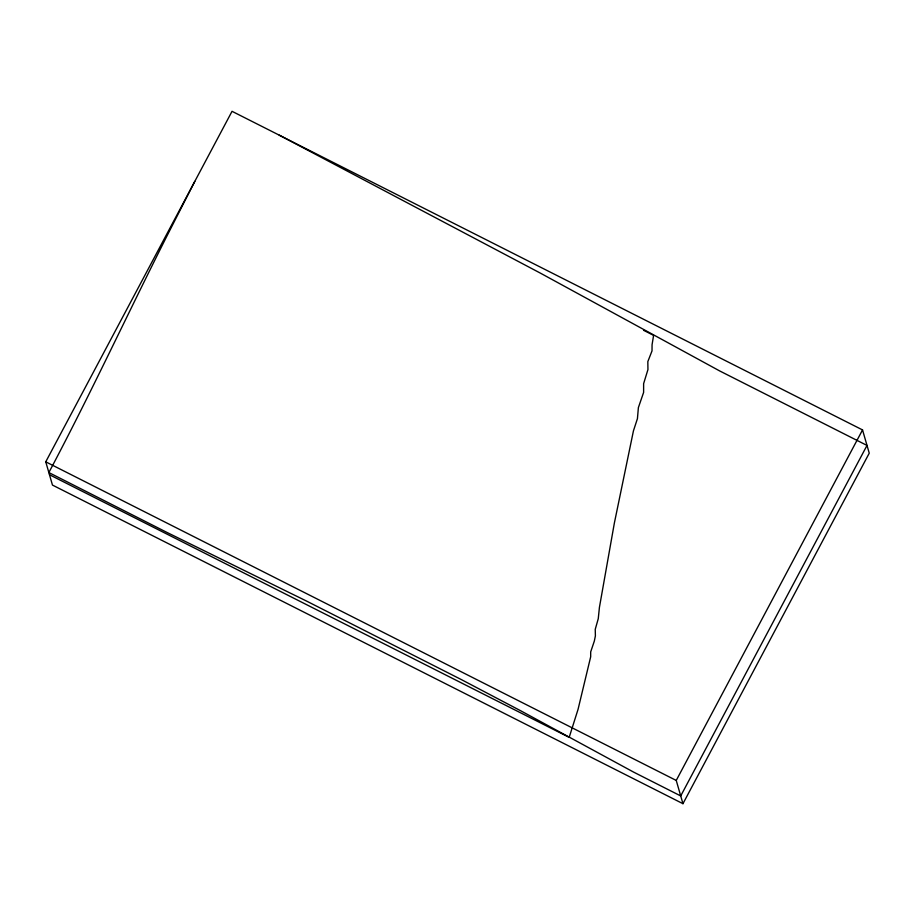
<?xml version="1.0" encoding="UTF-8"?>
<svg xmlns="http://www.w3.org/2000/svg" width="915" height="915" viewBox="0 0 915 915"><rect width="100%" height="100%" fill="white"/><g stroke="black" fill="none" stroke-linecap="round" stroke-linejoin="round"><path stroke-width="1.37" d="M194.792 181.41L167.251 235.395C127.391 314.257 90.299 394.491 48.85 472.552L166.759 532.324L289.975 592.954A307.326 44.824 28 0 1 307.543 601.578L460.885 679.342L520.166 710.486L633.557 772.077L680.714 795.947L867.008 445.433L719.739 370.975L540.49 273.185L279.189 135.123M45.75 461.823L232.044 111.31L862.536 429.924L869.25 453.177L682.956 803.69L52.464 485.076L45.75 461.823L676.242 780.438L682.956 803.69M676.242 780.438L862.536 429.924M643.565 330.304L653.607 335.37L652.063 344.761L652.018 350.891L647.831 361.608L647.946 369.569L643.622 383.637L643.611 392.421L638.384 407.598L637.435 418.624L633.443 430.839L614.388 522.934L599.428 607.343L598.261 618.677L595.242 629.337L595.39 635.868L594.338 641.06L590.69 651.903L590.678 656.798L578.063 709.319L569.176 737.376L49.479 474.736"/></g></svg>
